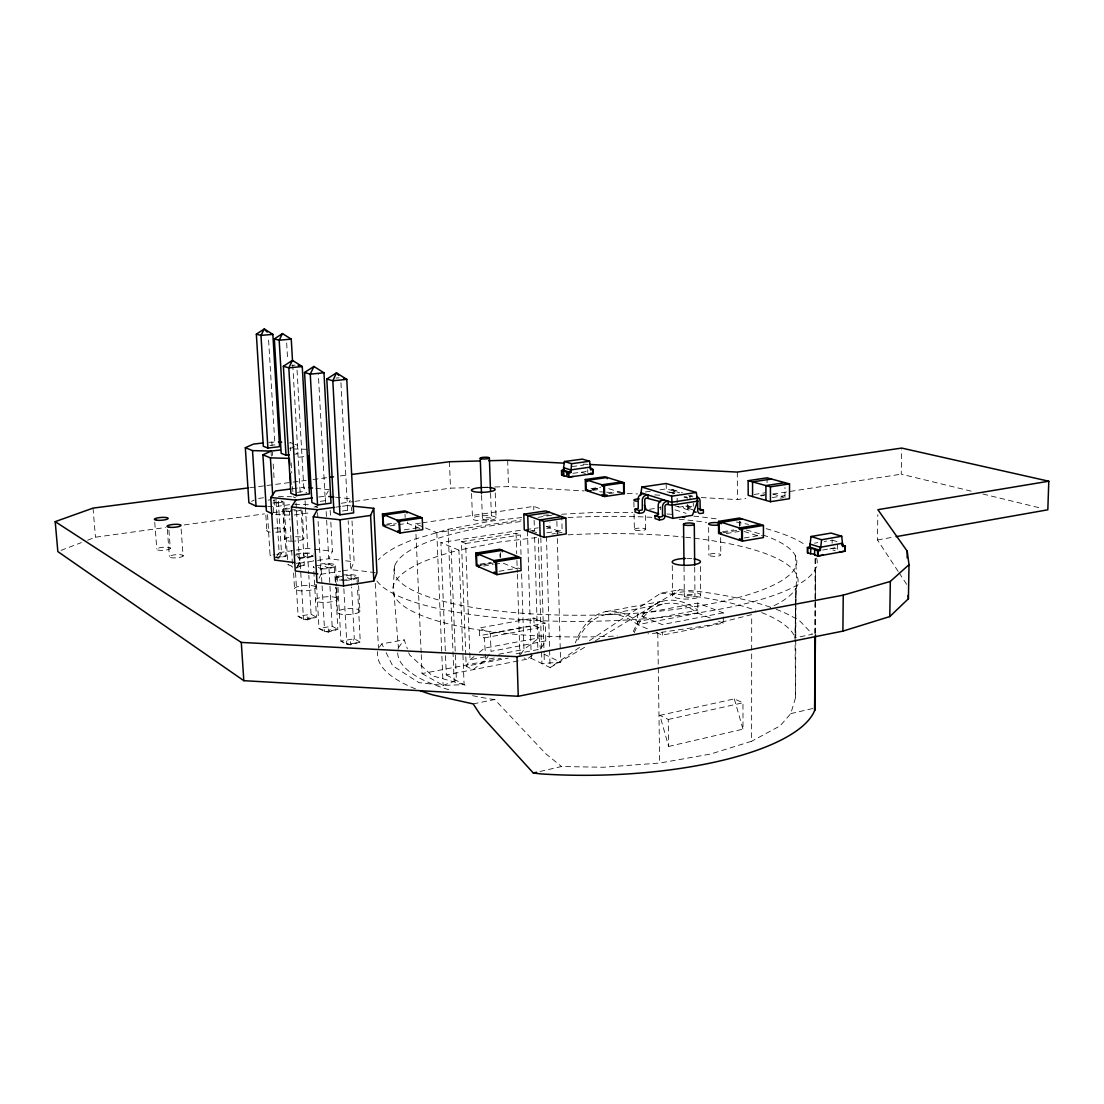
<?xml version="1.0" encoding="UTF-8"?>
<svg xmlns="http://www.w3.org/2000/svg" width="1104" height="1104" viewBox="0 0 1104 1104"><rect width="100%" height="100%" fill="white"/><g stroke="black" fill="none" stroke-linecap="round" stroke-linejoin="round"><path stroke-width="0.75" stroke-dasharray="5 3.75" d="M539.953 771.489L561.508 766.521L603.322 767.252L659.668 763.043L710.521 754.06L751.631 741.253L751.7 616.322M784.944 497.421L784.972 487.513M795.598 697.452L795.915 588.294L795.032 637.836L795.598 697.452L790.781 713.612L780.1 725.88L751.631 741.253M814.945 633.586L815.221 556.72L815.428 633.061M815.097 632.965L815.263 603.695M815.276 601.97L815.456 569.264M832.126 543.209L832.154 540.104L824.164 541.498M837.619 549.254L837.66 544.093M898.201 571.458L877.473 539.953L877.818 514.712M971.203 491.17L901.25 474.168L901.651 449.714M394.57 565.759L393.355 585.479L398.392 647.717A199.493 57.298 -1.3 0 0 448.9 689.738M634.248 632.661L635.366 630.011A116.32 60.775 77.2 0 1 697.866 613.189L710.59 618.171M352.024 520.922L354.136 561.826L350.741 569.581L342.488 570.892M319.001 578.358L321.029 574.273L317.428 509.703M330.841 522.206L332.428 551.31L328.744 558.721L314.171 560.956M342.406 506.239L347.401 505.549L350.189 500.126M296.7 568.394L299.584 563.192L295.9 500.112M325.694 502.9L325.321 496.138L328.33 490.976M338.017 587.3L340.915 641.148L346.835 644.57L350.672 644.764L354.301 638.761L351.61 587.093M276.11 557.603L279.133 552.649L275.903 499.546M489.307 654.106L485.953 659.599L472.967 669.824L466.205 666.223L465.805 655.997M316.517 584.554L319.001 628.466L324.631 631.723L328.495 631.985L332.152 626.189L328.744 563.909L315.468 565.979M520.715 654.562L523.958 649.442L539.152 637.808L538.862 627.762L534.143 625.595L479.647 635.656L479.357 627.983L533.922 618.033L545.293 623.208L545.79 640.927L540.477 649.097L514.036 654.189M295.527 572.258L298.121 616.391L303.503 619.482L307.381 619.813L311.052 614.197L308.816 575.294M297.004 566.449L299.515 562.819L304.331 565.303L301.13 509.924L294.382 510.862M398.392 647.717L404.216 639.809L407.376 648.793M379.293 647.165L381.818 643.88L404.216 639.809M474.002 656.59L470.042 659.764L466.205 666.223L508.157 658.108M479.288 652.354L484.573 648.117L539.152 637.808L540.477 649.097M532.335 655.224L526.912 659.309L524.11 657.929M579.545 647.427L550.082 667.589L531.286 658.343L446.292 674.903L445.381 652.561M589.37 640.706L660.813 593.152L679.65 589.729L692.732 590.75A219.696 63.176 -1.3 0 1 770.564 607.269M546.452 536.378L550.082 667.589L586.693 646.116M595.401 640.762L679.65 589.729M251.546 501.382L254.224 500.015M294.34 446.678L289.703 448.845L308.237 449.328M386.11 652.588L392.555 665.657L418.954 682.645L443.09 685.391L456.38 680.437L451.094 546.866M60.982 550.399L81.365 542.602M87.63 540.201L95.468 537.206L165.448 527.533M521.737 517.528L491.556 521.005L448.1 529.271L412.399 539.897A221.973 54.303 -1.3 0 0 378.41 559.88M296.176 567.663L304.331 565.303L295.969 566.6M297.224 556.651L299.915 558.031L303.503 619.482L316.475 617.274L311.052 614.197L298.121 616.391L307.381 619.813L316.475 617.274L313.577 566.518A11.095 2.636 -3.3 0 0 314.364 567.829M322.078 585.838L324.631 631.723L337.852 629.404L332.152 626.189L319.001 628.466L328.495 631.985L337.852 629.404L335.561 587.08M343.868 588.68L346.835 644.57L360.277 642.142L354.301 638.761L340.915 641.148L350.672 644.764L360.277 642.142L357.42 586.472M751.7 614.611L709.555 625.223L657.777 632.882A201.839 51.377 -1.3 0 1 647.965 633.834M668.61 746.442L742.992 729.164L742.964 702.779L734.298 698.887L659.875 715.364L668.61 746.442L668.251 719.477L659.875 715.364M790.781 713.612L813.041 708.464M668.251 719.477L742.964 702.779M473.202 703.924L494.716 699.508L545.652 753.646L561.508 766.521M656.162 632.482L662.345 635.09L723.313 623.167L723.258 612.844L697.769 603.06L637.436 614.362L637.615 624.671L648.434 629.225M723.258 612.844L662.207 624.574L637.436 614.362M494.206 657.998L485.953 659.599L484.201 637.919L479.647 635.656M421.245 654.644L422.073 673.578L500.995 658.343M545.79 640.927L490.99 651.36L490.369 633.351L479.357 627.983M485.208 656.866L470.042 659.764L465.653 543.499L461.444 541.76L465.75 654.286M498.677 654.286L523.958 649.442L521.585 572.548M605.765 614.666L665.036 603.667M484.201 637.919L538.862 627.762M605.696 611.657L664.994 600.714M490.369 633.351L545.293 623.208M877.473 539.953L894.337 536.958M822.59 550.04L834.431 547.943L837.743 548.964A4.016 0.952 0.6 0 0 837.688 549.392M834.762 548.053L829.546 548.978L835.231 550.73M814.586 543.168L817.774 542.616M744.248 537.979L760.394 535.261L762.685 535.978M499.063 571.279L518.383 568.077L520.37 568.905M726.322 533.563L739.142 531.438M722.513 531.783L733.718 529.934M723.106 532.763L737.527 530.375M480.061 564.13L491.211 562.322M476.293 565.786L492.205 563.192M480.364 565.207L493.129 563.123M483.607 566.09L493.171 564.53M494.771 564.268L502.734 562.971L518.425 569.498M357.337 584.775L356.992 578.027L343.413 580.221L337.479 577.199L337.921 585.617M337.479 577.199L350.989 575.032L356.992 578.027M321.029 574.273L340.832 571.154M693.022 509.813L688.703 508.475L685.915 508.903A3.367 2.732 -72.7 0 1 683.1 506.474M465.653 543.499L520.426 534.971L521.047 555.464M546.853 532.818L562.102 530.431M772.262 497.559L784.958 495.586M318.297 567.415L321.126 568.85L334.457 566.766L335.464 585.382M551.986 534.005L555.381 533.467M557.065 533.204L562.157 532.404L561.743 516.617M780.197 498.166L783.371 497.669M649.442 509.303L660.73 507.578M445.312 650.836L440.896 542.561L522.316 529.989M525.973 529.616L538.241 527.836M546.659 526.539L550.027 526.015M754.156 494.495L765.196 492.784M682.824 506.639L680.036 507.067A3.353 2.732 -72.7 0 1 678.049 506.419M685.736 506.074L690.097 507.412L692.995 506.984L685.474 505.591M461.444 541.76L516.065 533.287L520.426 534.971M529.892 531.093L538.297 529.796M546.715 528.485L550.068 527.96L549.93 522.592M760.463 495.351L765.196 494.62M701.275 497.559L737.417 499.601L745.862 498.29M761.056 495.931L764.437 495.406M772.883 494.095L901.25 474.168M299.915 558.031L313.012 556.03L313.288 561.136M296.189 563.344L299.515 562.819M312.542 561.205L299.584 563.192L296.245 562.778M421.176 652.919L415.518 523.834L436.798 532.625L521.24 519.874M538.117 517.321L551.627 515.278M276.276 557.451L286.157 555.961L282.9 501.685L278.263 499.588M294.52 555.284L307.561 553.311L313.012 556.03M690.014 498.815L689.986 495.958L692.139 495.668A4.871 3.961 -72.9 0 1 694.071 496.317M685.667 496.759L684.052 497.007L688.482 498.346M279.133 552.649L307.795 548.357L312.722 548.95M666.112 483.497L666.471 491.666L675.469 493.667M267.541 514.685L270.066 555.312L274.979 554.567M276.621 554.332L281.534 553.587L286.157 555.961L278.194 558.279L270.066 555.312M557.327 538.545L560.584 662.152L541.926 663.573L538.241 534.985M415.518 523.834L420.583 523.075M422.266 522.827L533.729 506.391L541.388 509.096M645.481 491.97L650.311 491.252M659.985 489.817L666.443 488.865L679.705 492.853M404.299 529.837L418.858 527.671M386.676 524.165L394.666 523.006M384.606 525.476L396.253 523.669M389.905 525.904L407.514 523.31L420.527 528.733M608.759 493.571L620.227 491.887M590.957 488.63L600.7 487.223M592.724 489.196L600.852 488.023M592.02 489.403L600.134 488.23M592.751 490.397L600.88 489.21M342.502 511.014L347.608 510.296M572.893 473.326L585.989 471.601L585.658 467.254M335.74 507.164L340.736 506.474M294.271 514.988L311.535 512.573M289.579 508.668L284.542 509.358L289.331 511.552L289.828 519.97M184.23 524.938L264.449 513.857M272.978 512.67L298.591 509.137M313.95 507.012L317.359 506.543M341.26 503.245L353.211 501.589M354.908 501.354L450.501 488.147L469.269 487.651M272.95 503.024L282.9 501.685M267.734 506.529L274.427 506.75L289.593 504.68M571.886 466.564L583.74 465.046M320.257 501.354L325.28 500.664L318.366 374.546M258.557 498.428L263.539 497.766M273.309 500.25L276.607 499.808M318.78 497.021L325.321 496.138M297.431 492.37L304.014 491.487L306.746 492.674M249.932 487.706L265.277 485.705M266.989 485.484L306.208 480.378M313.025 479.495L326.674 477.715M340.322 475.934L348.85 474.83M292.394 488.741L304.29 487.181L304.58 492.274M294.492 454.199L297.887 453.785L295.458 452.833M298.867 457.222L305.187 456.449M536.53 537.565L500.167 541.94L458.919 550.165L440.896 542.561M269.956 445.45L274.951 444.857L268.396 336.596M268.783 442.29L276.787 442.055M336.071 378.092L339.149 377.775M291.732 365.452L295.085 365.12M681.403 492.605L681.844 492.577A4.83 3.933 -72.9 0 1 682.369 492.619M543.472 515.223L555.05 514.602M561.66 514.243L591.427 512.642A221.973 54.303 -1.3 0 1 632.744 512.56M422.073 673.578L443.09 685.391L464.094 684.687L462.852 652.34M482.917 487.292L488.037 487.154M494.854 486.974L508.502 486.629L584.237 490.921M278.429 496.317L291.511 496.745M294.63 504.28L309.7 504.776M289.276 515.085L273.875 514.547L273.254 504.238M583.064 464.135L588.211 464.398M599.72 491.791L604.895 492.094M606.607 492.191L615.218 492.674M627.265 493.364L637.588 493.943M654.796 494.923L659.957 495.213M660.813 593.152L684.784 595.056A199.493 57.298 -1.3 0 1 755.398 610.208M315.854 488.354L329.075 489.679M335.547 497.2L350.879 498.773M494.716 699.508L492.232 699.246A199.493 57.298 -1.3 0 1 472.581 695.672M347.401 505.549L350.699 505.894M314.364 549.143L332.428 551.31M338.9 559.963L328.744 558.721L326.163 511.359M345.676 560.791L354.136 561.826M375.291 572.659L350.741 569.581L348.188 520.715M982.864 494.012L1041.155 508.171M464.094 684.687L432.326 675.814L409.487 654.782L407.9 650.284M772.993 494.054L783.454 496.993M672.736 489.693L676.987 490.976M689.986 495.958L692.912 496.828M832.154 540.104L839.62 542.368M671.853 492.439L674.682 493.295M581.325 472.25L585.368 473.506M674.723 505.66L678.96 506.984M684.839 508.82L689.144 510.172M621.883 492.853L607.379 488.272L607.366 487.071M743.986 531.424L758.752 536.089M675.027 509.813L686.081 513.305M292.022 566.145L287.854 564.613L292.629 567.111M546.107 526.511L562.157 532.404M532.031 530.955L536.654 532.694M293.664 443.808L289.952 442.4L290.449 450.901M294.92 444.277L297.431 445.229M718.552 621.29L723.313 623.167M293.14 496.8L295.61 497.89M315.247 506.543L317.842 507.688M543.982 654.134L560.584 662.152M328.744 563.909L334.457 566.766M303.752 555.657L306.47 557.023M324.949 566.366L327.805 567.801M347.222 577.613L350.216 579.117M446.292 674.903L465.115 685.253M899.139 572.893L906.674 584.347M381.818 643.88L383.254 646.778M734.298 698.887L742.992 729.164M93.04 508.116L95.468 537.206M154.767 522.344L156.782 548.936M168.926 530.306L170.292 548.591A6.9 1.518 -4.2 0 1 158.99 550.234A6.9 1.518 -4.2 0 1 161.322 547.487A6.9 1.518 -4.2 0 1 170.292 548.591M167.353 529.396L169.367 556.43M181.139 529.051L183.098 556.085A7.01 1.573 -4.2 0 1 171.644 557.768A7.01 1.573 -4.2 0 1 173.949 554.926A7.01 1.573 -4.2 0 1 183.098 556.085M265.843 515.085L266.795 530.375M795.308 555.519L796.508 574.798L795.032 637.836L812.516 634.248L800.221 621.359A219.696 63.176 -1.3 0 0 775.132 608.925M278.374 501.271L281.534 553.587L278.194 558.279L278.029 555.643M271.846 441.931L272.053 445.326M272.467 452.116L272.674 455.51M273.185 463.984L274.22 480.944M271.018 451.094L271.336 456.159M274.013 500.002L274.427 506.75M291.139 462.797L291.746 472.995M292.546 486.602L292.836 491.694M293.609 572.962L294.52 588.404M290.228 526.705L291.235 543.541M291.622 550.275L292.532 565.427M287.551 559.59L283.907 501.037A9.563 1.932 -3.2 0 1 273.074 503.272M282.831 509.731L284.597 539.194M305.077 500.774L305.366 505.867M305.463 507.564L307.795 548.357M297.045 370.088L304.014 491.487M307.561 553.311L308.72 573.611M302.234 510.89L303.835 538.711M292.739 364.789L300.205 493.226M307.216 616.832L307.381 619.813M286.667 342.971L287.661 359.987M328.33 628.949L328.495 631.985M321.126 568.85L321.982 584.14M315.73 584.416L315.923 587.852A10.805 2.677 -3.6 0 1 298.701 590.668A10.805 2.677 -3.6 0 1 301.006 585.92A10.805 2.677 -3.6 0 1 315.923 587.852M335.588 565.952L336.665 585.948M336.761 587.618L337.382 599.293A11.054 2.815 -3.5 0 1 319.856 602.218A11.054 2.815 -3.5 0 1 322.023 597.25A11.054 2.815 -3.5 0 1 337.382 599.293M335.63 577.751L336.085 586.279M336.182 587.99L337.479 611.878M330.193 510.227L330.469 515.361M340.957 382.729L347.746 512.284M350.989 575.032L351.527 585.368M350.506 641.659L350.672 644.764M358.179 577.171L358.524 584.002M358.621 585.7L359.932 611.285A11.302 2.953 -3.3 0 1 342.088 614.362A11.302 2.953 -3.3 0 1 344.062 609.146A11.302 2.953 -3.3 0 1 359.932 611.285M351.32 507.302L351.5 510.71M375.263 583.354L378.451 648.255M407.459 522.026L407.514 523.31M405.016 514.174L405.168 517.472M436.798 532.625L441.821 654.493M441.89 656.218L443.09 685.391M462.783 650.629L458.919 550.165A201.839 51.377 -1.3 0 0 410.688 610.415A201.839 51.377 -1.3 0 0 617.44 635.973M449.452 461.734L450.501 488.147M448.1 529.271L454.144 681.002M481.579 495.392L482.407 518.99M471.574 493.474L472.498 518.521M495.241 492.895L496.096 517.942A11.813 2.581 -2 0 1 478.073 520.646A11.813 2.581 -2 0 1 478.708 516.148A11.813 2.581 -2 0 1 496.096 517.942M490.604 493.24L491.473 518.494M507.661 460.244L508.502 486.629M500.485 552.58L500.65 557.492M499.905 554.015L500.002 557.161M516.065 533.287L516.7 553.711M516.92 560.528L517.293 572.438M517.348 574.135L519.915 655.845M533.729 506.391L533.825 509.841M534.129 520.191L534.433 530.527M534.626 537.427L537.938 651.208M533.922 618.033L534.143 625.595M527.464 530.927L531.079 651.457M531.134 653.168L531.286 658.343M540.808 537.745L544.065 652.906M544.12 654.617L544.369 663.214M556.885 521.378L557.285 536.834M587.701 469.669L587.77 472.526M645.371 515.444L645.592 529.23M633.889 501.934L633.986 507.109M634.096 513.995L634.358 529.506M657.777 632.882L659.668 763.043M672.267 565.565L672.64 595.76M660.689 506.736L660.73 509.772M662.303 632.081L662.345 635.09M684.025 566.683L684.342 596.257M677.138 498.277L677.18 502.734M673.868 493.916L673.84 491.087L675.965 490.811A4.816 3.933 -73 0 1 678.946 492.674M700.447 566.518L700.695 595.028M697.769 603.06L697.866 613.189L637.615 624.671A118.57 58.691 77.5 0 0 577.309 641.176M694.692 567.111L694.968 596.16A5.423 1.421 -0.5 0 1 686.108 597.029A5.423 1.421 -0.5 0 1 687.875 594.601A5.423 1.421 -0.5 0 1 694.968 596.16M693.298 503.231L693.326 506.239M688.675 505.66L688.703 508.475M687.35 504.39L687.378 507.385A3.381 2.746 -72.7 0 0 690.221 510.255M708.658 527.491L708.865 555.077M720.677 537.538L720.774 554.76M740.08 521.143L740.108 525.78M739.349 521.447L739.363 526.553M737.306 472.084L737.417 499.601M767.073 477.839L767.073 482.696M342.35 575.17A11.357 2.774 -3.2 0 1 358.11 576.467A11.357 2.774 -3.2 0 1 345.676 580.304M344.227 580.318A11.357 2.774 -3.2 0 1 335.726 578.537A11.357 2.774 -3.2 0 1 340.639 575.488M300.205 510.324A9.757 2.029 -3.2 0 1 296.176 511.18M291.152 511.58A9.757 2.029 -3.2 0 1 282.803 510.269A9.757 2.029 -3.2 0 1 288.82 507.812M686.798 558.417A14.117 3.45 -0.5 0 1 692.498 558.721M311.949 556.595A10.861 2.512 -3.4 0 1 296.7 557.906M296.024 554.098A10.861 2.512 -3.4 0 1 313.315 554.015M295.527 536.751A9.729 2.167 -3.3 0 1 303.904 538.531A9.729 2.167 -3.3 0 1 294.589 541.098M292.905 541.181A9.729 2.167 -3.3 0 1 284.584 539.759A9.729 2.167 -3.3 0 1 290.559 537.165M274.275 528.236A9.536 2.07 -3.4 0 1 285.729 529.547A9.536 2.07 -3.4 0 1 274.841 532.28M270.301 532.114A9.536 2.07 -3.4 0 1 268.769 529.285M320.257 564.047A11.095 2.636 -3.3 0 1 335.644 565.8A11.095 2.636 -3.3 0 1 319.097 568.836M483.745 487.43A11.854 2.415 -1.9 0 1 489.569 487.609M268.106 500.167A9.563 1.932 -3.2 0 1 270.949 499.67M672.86 494.026A1.918 1.559 -73 0 0 671.232 492.384L669.631 492.632L669.604 489.817L671.729 489.527A4.802 3.919 -73 0 1 675.11 492.467M686.274 496.814A1.932 1.573 -72.9 0 1 687.268 498.166M688.841 495.282A4.858 3.947 -72.9 0 1 689.558 496.828M816.587 558.086A221.973 54.303 -1.3 0 1 622.794 620.213A221.973 54.303 -1.3 0 1 376.616 580.566M667.023 513.995A221.973 54.303 -1.3 0 1 673.826 514.45M693.809 516.175A221.973 54.303 -1.3 0 1 718.387 519.142M736.382 522.04A221.973 54.303 -1.3 0 1 748.512 524.414M766.162 528.678A221.973 54.303 -1.3 0 1 805.423 545.045M415.463 688.855A219.696 63.176 -1.3 0 1 377.678 651.553M746.263 530.017A201.563 49.252 -1.3 0 1 710.355 603.874A201.563 49.252 -1.3 0 1 417.56 592.613A201.563 49.252 -1.3 0 1 522.026 521.405M568.091 517.528A201.563 49.252 -1.3 0 1 652.588 517.362M679.195 519.253A201.563 49.252 -1.3 0 1 706.643 522.413M685.736 537.248A201.715 51.308 -1.3 0 1 770.357 607.435M568.132 534.833A201.715 51.308 -1.3 0 1 684.149 537.082M761.719 612.582A199.493 57.298 -1.3 0 1 795.059 637.132M633.31 631.681A116.334 60.83 77.3 0 1 697.838 610.153L637.56 621.58A118.597 58.747 77.5 0 0 575.336 642.859M675.055 597.581A14.062 3.685 -0.5 0 0 699.343 596.905A14.062 3.685 -0.5 0 0 685.625 591.758A14.062 3.685 -0.5 0 0 675.055 597.581M709.913 555.767A5.975 1.435 -0.3 0 0 720.236 555.505A5.975 1.435 -0.3 0 0 714.316 553.49A5.975 1.435 -0.3 0 0 709.913 555.767M635.242 530.141A5.617 1.283 -0.9 0 0 644.971 529.879A5.617 1.283 -0.9 0 0 639.713 528.098A5.617 1.283 -0.9 0 0 635.242 530.141M483.621 519.529A4.554 0.994 -2 0 0 491.294 518.894A4.554 0.994 -2 0 0 485.912 517.804A4.554 0.994 -2 0 0 483.621 519.529"/><path stroke-width="1.5" d="M770.44 501.699L770.44 486.823L748.153 480.668L748.195 495.31L770.44 501.699L789.498 498.691L789.526 483.911L767.073 477.839L748.153 480.668M845.14 546.038L842.794 546.452L841.717 536.24L821.597 539.746L820.341 550.427L809.784 547.129L807.397 547.543L807.383 552.731L810.653 553.78A4.057 0.966 0.4 0 1 814.614 555.022L817.926 556.085L845.084 551.213L845.14 546.038L841.786 545.017M807.7 552.842L807.728 547.639L810.101 547.225L810.129 544.106M814.931 636.994L814.669 710.438A218.137 69.11 -1.3 0 1 540.67 773.89L533.315 773.021L480.392 714.854L473.202 703.924L432.727 694.885A219.696 63.176 -1.3 0 1 420.348 690.745M809.784 547.129L811.012 536.516L831.05 533.08L841.717 536.24M810.653 553.78L810.681 548.564L807.397 547.543M814.614 555.022L814.642 549.806A4.057 0.966 0.4 0 0 810.681 548.564M815.083 636.415L814.669 710.438L815.442 634.759M817.595 555.974L817.622 550.744L820.01 550.316L820.037 547.184M817.926 556.085L817.954 550.841L814.642 549.806M842.794 546.452L842.476 543.223L820.369 547.28L809.798 544.01M248.234 487.927L93.04 508.116L55.2 521.64L57.85 551.6L243.818 680.685L518.259 696.279L842.904 631.115L843.235 595.153L890.321 581.435L909.006 564.696L907.24 551.227L877.887 509.662L1048.8 481.22L1047.82 509.8L896.034 536.668M845.084 551.213L844.795 545.928L842.449 546.342M842.904 631.115L889.796 616.57L890.321 581.435M907.129 557.851L907.24 551.227M889.796 616.57L908.413 598.741L909.006 564.696M641.824 487.057L671.674 496.193L672.805 518.397L692.387 515.306L697.7 501.147L696.32 492.481L666.112 483.497L641.824 487.057L640.679 495.517M563.578 467.696L564.475 461.513L582.346 459.112L589.55 461.251L590.778 469.738L590.488 467.089L570.699 469.904L563.578 467.696L563.647 470.29L570.768 472.512L571.61 463.694L589.55 461.251M334.084 507.398L317.428 509.703L313.274 516.838L316.972 582.457L343.579 585.92L373.828 581.008L376.933 572.866L373.773 508.323L352.342 506.074M373.828 581.008L370.599 515.43L373.773 508.323M313.909 366.459L310.265 374.159L317.566 504.983L331.021 503.134L323.969 372.793L313.909 366.459L304.552 372.476L311.894 502.499L317.566 504.983M292.463 360.359L288.82 367.853L296.272 495.613L309.479 493.847L302.261 366.542L292.463 360.359L283.369 366.252L290.863 493.24L296.272 495.613M292.546 361.367L291.249 339.121L282.472 333.601L279.174 340.198L285.991 455.234L289.386 454.82M317.814 573.859L295.265 570.989L291.484 506.915L295.9 500.112L312.239 497.904M294.589 562.571L274.592 560.073L270.742 497.462L275.379 490.99L290.683 488.975M256.349 334.181L264.27 328.964L272.854 334.374L279.602 446.665L267.899 448.058L263.304 446.237L256.349 334.181L260.972 335.395L272.854 334.374M285.991 455.234L281.189 453.33L274.344 338.928L282.472 333.601M326.812 379.031L336.444 372.862L346.78 379.362L353.639 512.877L339.949 514.823L333.974 512.215L326.812 379.031L332.828 380.783L346.78 379.362L343.744 378.493M561.522 470.58C568.574 469.145 568.919 479.854 561.632 474.886L561.522 470.58L563.647 470.29M272.384 513.843L266.395 511.014L262.904 454.82L271.018 451.094L280.388 449.963M266.064 506.474L256.045 506.129L248.883 502.748L245.336 447.686L253.451 444.098L262.669 443.021M533.315 773.021L536.627 772.262M55.2 521.64L241.293 642.418L517.003 656.701L843.235 595.153M818.92 555.74L822.908 555.022M839.509 552.055L844.753 551.117M817.954 550.841L820.341 550.427M742.426 541.126L763.444 537.565L763.43 525.435L739.335 518.038L718.511 521.405L718.58 533.411L742.426 541.126L742.385 528.913L718.511 521.405M496.897 574.646L521.074 570.602L520.688 557.755L499.739 549.281L475.838 553.09L476.293 565.786L496.897 574.646L496.455 561.701L475.838 553.09M760.38 524.497L739.363 527.96L739.363 529.313L741.64 530.03L741.667 539.525L739.404 538.793L739.404 540.146M742.385 528.913L763.43 525.435M496.455 561.701L520.688 557.755M742.302 518.949L721.45 522.33L721.45 523.669L719.242 522.979L719.311 532.307L721.505 533.025L721.519 534.35M518.024 556.678L493.833 560.611L493.888 562.046L495.848 562.861L496.193 572.921L494.233 572.079L494.275 573.514M544.162 537.386L566.228 533.908L565.841 518.066L545.68 510.931L523.82 514.202L524.29 529.879L544.162 537.386L543.72 521.447L523.82 514.202M663.89 499.919L661.71 500.278A4.927 4.03 -72.4 0 0 658.205 504.97L658.301 514.837L655.017 515.72L655.058 518.59L659.364 519.998L662.248 519.542A3.45 2.829 -72 0 0 665.091 515.72L664.981 506.584A1.973 1.615 -72.4 0 1 666.609 504.404L671.522 505.163L697.7 501.147M655.017 515.72L659.323 517.114L662.497 516.465L662.524 506.322A4.94 4.043 -72.4 0 1 666.029 501.63L668.224 501.257L668.251 504.142M697.162 500.278A1.96 1.587 -72.9 0 1 697.645 501.547L697.728 510.614A3.409 2.76 -72.6 0 0 700.585 513.498L703.4 513.043L703.372 510.2L700.212 510.448L700.033 500.567A4.899 3.961 -72.9 0 0 697.038 497.021M643.756 493.654L641.59 494.012A4.844 4.002 -72.5 0 0 638.14 498.608L638.25 508.337L635.007 509.192L635.062 512.021L639.216 513.388L642.073 512.946A3.395 2.801 -72 0 0 644.888 509.192L644.75 500.195A1.946 1.601 -72.5 0 1 646.351 498.042L660.744 501.796M543.72 521.447L565.841 518.066M770.44 486.823L789.526 483.911M697.673 498.263L671.48 502.265L640.637 492.688M635.007 509.192L639.161 510.545L642.321 509.91L642.307 499.933A4.858 4.002 -72.5 0 1 645.771 495.31L647.938 494.951L647.979 497.794M671.674 496.193L696.32 492.481M561.743 516.617L539.677 519.97L540.132 535.854M784.972 482.683L765.914 485.581L765.928 500.402M400.062 533.039L422.722 529.644L422.225 517.9L404.864 510.876L382.453 514.078L383.005 525.711L400.062 533.039L399.524 521.212L382.453 514.078M549.654 512.339L527.74 515.623L528.209 531.355M771.503 479.039L752.555 481.882L752.583 496.565M607.145 495.02L602.232 495.751L602.204 494.537L604.026 495.116L603.847 486.574L602.025 486.008L601.997 484.78L621.69 481.951L621.718 483.166M604.661 496.538L624.34 493.626L624.146 482.71L604.785 476.762L585.272 479.522L585.52 490.342L604.661 496.538L604.426 485.553L585.272 479.522M420.017 517.003L397.357 520.301L397.412 521.612L399.041 522.302L399.469 531.493L397.84 530.789L397.895 532.1M399.524 521.212L422.225 517.9M604.426 485.553L624.146 482.71M591.123 490.631L587.88 491.101L587.852 489.9L586.086 489.334L585.893 480.916L587.659 481.468L587.632 480.268L607.172 477.494L607.2 478.694M313.274 516.838L340.073 519.791L370.599 515.43M573.252 476.404L568.519 477.066L568.422 472.733L570.768 472.512M588.059 474.334L592.738 473.685L592.641 469.379M566.518 476.431L568.739 477.135L592.958 473.754L592.876 469.448L590.116 468.758M590.543 469.669L592.876 469.448M330.082 477.273L333.491 476.831M352.259 474.389L449.452 461.734L480.268 460.948M323.969 372.793L310.265 374.159L304.552 372.476M291.249 339.121L279.174 340.198L274.344 338.928M488.824 460.727L507.661 460.244L564.213 463.156M278.429 442.111L281.713 442.193M245.336 447.686L252.526 450.598L271.018 451.094M262.904 454.82L270.411 457.87L289.345 458.395L289.759 465.281M589.922 464.48L737.306 472.084L901.678 448.072L1048.8 481.22M309.244 487.678L312.556 488.009M328.73 496.496L333.85 497.021M270.742 497.462L295.9 500.112M291.484 506.915L317.428 509.703M298.135 365.355L302.261 366.542L288.82 367.853L283.369 366.252M564.475 461.513L571.61 463.694M811.012 536.516L821.597 539.746M590.709 473.05L592.958 473.754M698.984 508.834L703.372 510.2M566.407 472.098L568.643 472.802L568.739 477.135M621.883 492.853L624.34 493.626M682.631 516.851L684.811 517.541M658.729 513.843L646.226 509.8L644.377 505.039M663.421 515.361L672.805 518.397M267.209 332.111L264.27 328.964L260.972 335.395L267.899 448.058M338.569 375.236L336.444 372.862L332.828 380.783L339.949 514.823M908.026 595.539L908.413 598.741M241.293 642.418L243.818 680.685M252.526 450.598L256.045 506.129M270.411 457.87L272.716 495.655M290.269 473.892L290.876 484.214M308.333 456.049L310.183 488.589M340.073 519.791L343.579 585.92M385.103 526.608L385.048 525.311L383.474 524.635L383.047 515.596L384.62 516.258L384.551 514.961L407.003 511.732L407.059 513.029M480.254 458.312L481.51 493.709M478.832 566.876L478.777 565.469L476.873 564.655L476.514 554.76L478.418 555.56L478.363 554.139L502.32 550.316L502.361 551.724M489.376 457.856L490.535 491.542M517.003 656.701L518.259 696.279M563.799 467.765L563.868 470.359L561.743 470.649L561.853 474.955M563.744 471.27L563.854 475.589M570.478 469.835L570.533 472.443M623.553 483.731L623.705 492.218M639.161 510.545L639.216 513.388M659.323 517.114L659.364 519.998M683.569 524.027L684.011 565.496M694.292 524.386A5.465 1.228 -0.6 0 1 685.349 525.173A5.465 1.228 -0.6 0 1 687.143 523.061A5.465 1.228 -0.6 0 1 694.292 524.386L694.678 565.4M694.057 558.914A14.117 3.45 -0.5 0 1 695.23 564.461A14.117 3.45 -0.5 0 1 673.192 563.261A14.117 3.45 -0.5 0 1 685.363 558.445M718.042 524.98A6.003 1.352 -0.4 0 1 709.679 524.704A6.003 1.352 -0.4 0 1 711.183 522.813A6.003 1.352 -0.4 0 1 719.532 523.103M636.898 501.175A5.644 1.201 -0.9 0 1 634 499.905A5.644 1.201 -0.9 0 1 639.257 498.884M489.569 487.609A11.854 2.415 -1.9 0 1 490.963 491.459A11.854 2.415 -1.9 0 1 472.36 491.156A11.854 2.415 -1.9 0 1 482.227 487.485M696.196 512.118A3.395 2.746 -72.6 0 1 693.574 510.476M156.713 520.232A6.928 1.421 -4 0 0 168.056 518.673A6.928 1.421 -4 0 0 159.073 517.652A6.928 1.421 -4 0 0 156.713 520.232M169.381 527.27A7.038 1.477 -4 0 0 180.89 525.67A7.038 1.477 -4 0 0 171.7 524.607A7.038 1.477 -4 0 0 169.381 527.27M481.468 458.781A4.582 0.856 -1.8 0 0 489.196 458.201A4.582 0.856 -1.8 0 0 483.787 457.277A4.582 0.856 -1.8 0 0 481.468 458.781"/></g></svg>
